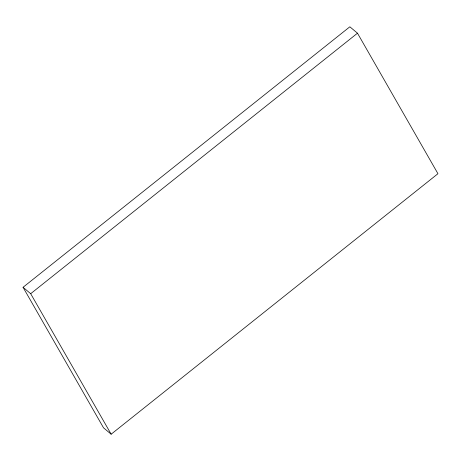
<?xml version="1.0" encoding="UTF-8"?>
<svg xmlns="http://www.w3.org/2000/svg" width="461" height="461" viewBox="0 0 461 461"><rect width="100%" height="100%" fill="white"/><g stroke="black" fill="none" stroke-linecap="round" stroke-linejoin="round"><path stroke-width="0.69" d="M23.05 287.295L349.847 26.796L357.482 33.198L437.95 173.705L111.153 434.204L103.518 427.802L23.05 287.295L30.685 293.697L111.153 434.204M30.685 293.697L357.482 33.198"/></g></svg>
